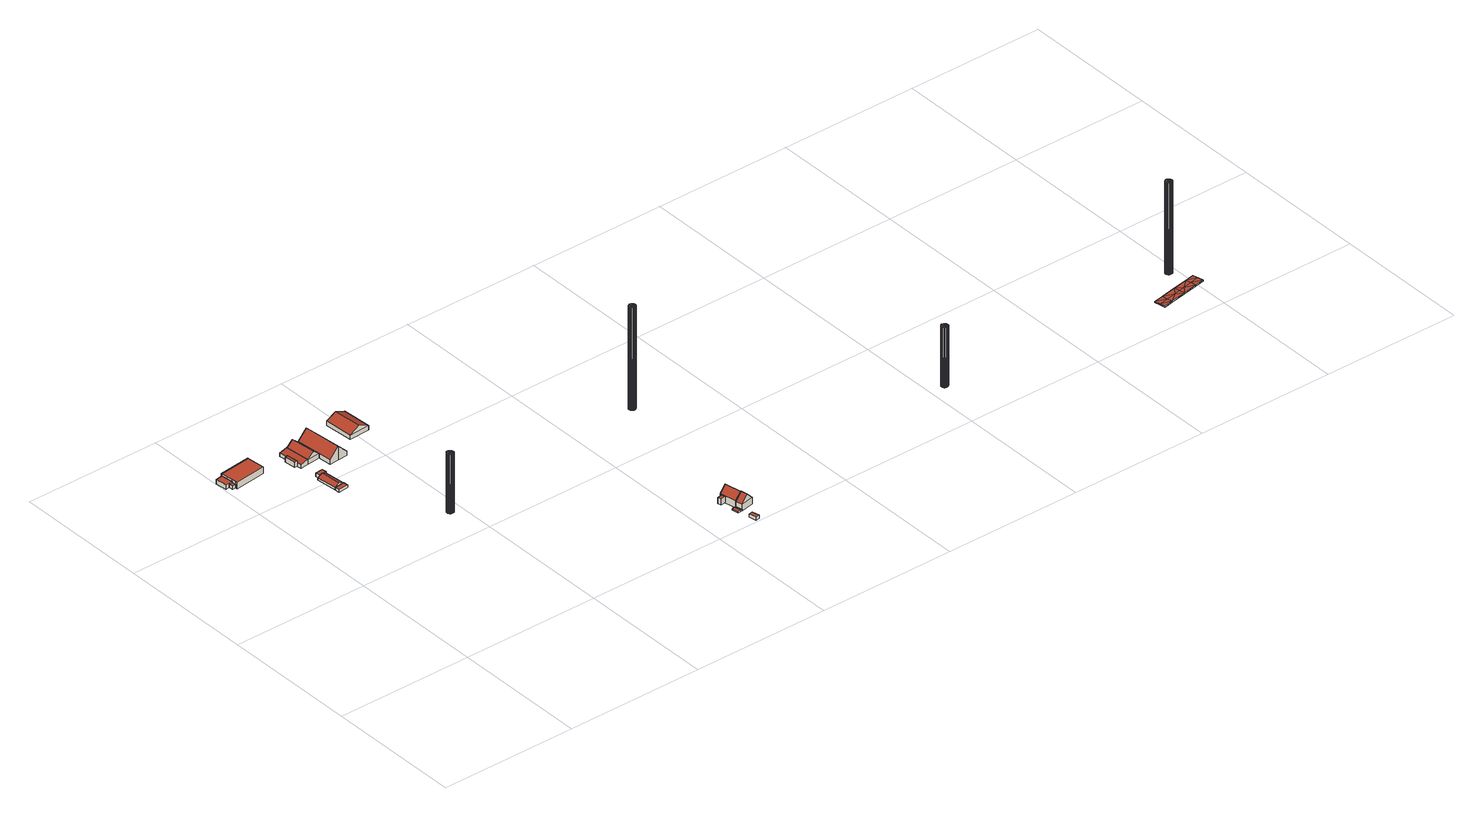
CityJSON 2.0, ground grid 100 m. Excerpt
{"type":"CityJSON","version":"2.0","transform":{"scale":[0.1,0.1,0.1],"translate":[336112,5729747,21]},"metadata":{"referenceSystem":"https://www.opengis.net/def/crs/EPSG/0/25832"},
"CityObjects":{
"building1":{"type":"Building","attributes":{"Geometrietyp2DReferenz":"3000","Gemeindeschluessel":"05170012","function":"31001_2720","roofType":"1000","measuredHeight":3.29},"address":[{"country":"Germany","locality":"Hamminkeln","thoroughfareNumber":"7","thoroughfareName":"Bruchweg"}],"geometry":[{"type":"Solid","lod":"2","boundaries":[[[[0,1,2,3]],[[4,5,1,0]],[[6,7,5,4]],[[8,9,7,6]],[[10,11,9,8]],[[3,2,11,10]],[[8,6,4,0,3,10]],[[1,5,7,9,11,2]]]],"semantics":{"surfaces":[{"type":"WallSurface"},{"type":"RoofSurface"},{"type":"GroundSurface"}],"values":[[0,0,0,0,0,0,1,2]]}}]},
"building2":{"type":"Building","attributes":{"Geometrietyp2DReferenz":"3000","Gemeindeschluessel":"05170012","function":"31001_2720","roofType":"1000","measuredHeight":2.66},"address":[{"country":"Germany","locality":"Hamminkeln","thoroughfareNumber":"7","thoroughfareName":"Bruchweg"}],"geometry":[{"type":"Solid","lod":"2","boundaries":[[[[12,13,9,14]],[[15,16,13,12]],[[17,11,16,15]],[[14,9,11,17]],[[15,12,14,17]],[[13,16,11,9]]]],"semantics":{"surfaces":[{"type":"WallSurface"},{"type":"RoofSurface"},{"type":"GroundSurface"}],"values":[[0,0,0,0,1,2]]}}]},
"building3":{"type":"Building","attributes":{"Geometrietyp2DReferenz":"3000","Gemeindeschluessel":"05170012","function":"31001_2720","roofType":"1000","measuredHeight":4.88},"address":[{"country":"Germany","locality":"Hamminkeln","thoroughfareNumber":"7","thoroughfareName":"Bruchweg"}],"geometry":[{"type":"Solid","lod":"2","boundaries":[[[[18,19,20,21]],[[22,23,19,18]],[[24,13,23,22]],[[25,9,13,24]],[[26,7,9,25]],[[21,20,7,26]],[[25,24,22,18,21,26]],[[19,23,13,9,7,20]]]],"semantics":{"surfaces":[{"type":"WallSurface"},{"type":"RoofSurface"},{"type":"GroundSurface"}],"values":[[0,0,0,0,0,0,1,2]]}}]},
"building4":{"type":"Building","attributes":{"Geometrietyp2DReferenz":"3000","Gemeindeschluessel":"05170012","function":"51009_1610","roofType":"1000","measuredHeight":4.88},"geometry":[{"type":"Solid","lod":"2","boundaries":[[[[21,20,27,28]],[[26,7,20,21]],[[29,30,7,26]],[[28,27,30,29]],[[26,21,28,29]],[[20,7,30,27]]]],"semantics":{"surfaces":[{"type":"WallSurface"},{"type":"RoofSurface"},{"type":"GroundSurface"}],"values":[[0,0,0,0,1,2]]}}]},
"building5":{"type":"Building","attributes":{"Geometrietyp2DReferenz":"3000","Gemeindeschluessel":"05170012","function":"51009_1610","roofType":"1000","measuredHeight":1.99},"geometry":[{"type":"Solid","lod":"2","boundaries":[[[[31,32,33,34]],[[35,36,32,31]],[[37,38,36,35]],[[34,33,38,37]],[[35,31,34,37]],[[32,36,38,33]]]],"semantics":{"surfaces":[{"type":"WallSurface"},{"type":"RoofSurface"},{"type":"GroundSurface"}],"values":[[0,0,0,0,1,2]]}}]},
"building6":{"type":"Building","attributes":{"Geometrietyp2DReferenz":"3000","Gemeindeschluessel":"05170012","function":"31001_2723","roofType":"3100","measuredHeight":3.52},"address":[{"country":"Germany","locality":"Hamminkeln","thoroughfareNumber":"7","thoroughfareName":"Bruchweg"}],"geometry":[{"type":"Solid","lod":"2","boundaries":[[[[39,33,40,41]],[[42,38,33,39]],[[43,44,38,42]],[[41,40,44,43]],[[39,45,42]],[[43,46,41]],[[41,46,45,39]],[[42,45,46,43]],[[33,38,44,40]]]],"semantics":{"surfaces":[{"type":"WallSurface"},{"type":"RoofSurface"},{"type":"GroundSurface"}],"values":[[0,0,0,0,0,0,1,1,2]]}}]},
"building7":{"type":"Building","attributes":{"Geometrietyp2DReferenz":"3000","Gemeindeschluessel":"05170012","function":"51009_1610","roofType":"1000","measuredHeight":2.74},"geometry":[{"type":"Solid","lod":"2","boundaries":[[[[47,48,49,50]],[[51,52,48,47]],[[53,54,52,51]],[[50,49,54,53]],[[51,47,50,53]],[[48,52,54,49]]]],"semantics":{"surfaces":[{"type":"WallSurface"},{"type":"RoofSurface"},{"type":"GroundSurface"}],"values":[[0,0,0,0,1,2]]}}]},
"building8":{"type":"Building","attributes":{"Gemeindeschluessel":"05170012","Geometrietyp2DReferenz":"3000","function":"51009_1610"},"children":["building8-1","building8-2"]},
"building8-1":{"type":"BuildingPart","attributes":{"roofType":"2100","measuredHeight":3.81},"parents":["building8"],"geometry":[{"type":"Solid","lod":"2","boundaries":[[[[55,56,57,58]],[[59,60,56,55]],[[61,62,60,59]],[[63,64,62,61]],[[65,66,64,63]],[[61,59,55,58,65,63]],[[57,56,60,62,64,66]],[[65,58,57,66]]]],"semantics":{"surfaces":[{"type":"WallSurface"},{"type":"RoofSurface"},{"type":"GroundSurface"},{"type":"ClosureSurface"}],"values":[[0,0,0,0,0,1,2,3]]}}]},
"building8-2":{"type":"BuildingPart","attributes":{"roofType":"1000","measuredHeight":3.81},"parents":["building8"],"geometry":[{"type":"MultiSurface","lod":"2","boundaries":[[[67,57,68,69]],[[70,71,66,72]],[[69,68,71,70]],[[72,67,69,70]],[[57,66,71,68]],[[67,72,65,58]],[[66,57,58,65]]],"semantics":{"surfaces":[{"type":"WallSurface"},{"type":"RoofSurface"},{"type":"GroundSurface"},{"type":"ClosureSurface"}],"values":[0,0,0,1,2,0,3]}}]},
"building9":{"type":"Building","attributes":{"Geometrietyp2DReferenz":"1000","Gemeindeschluessel":"05170012","function":"51002_1251","roofType":"1000","measuredHeight":43.77},"geometry":[{"type":"Solid","lod":"2","boundaries":[[[[73,74,75]],[[74,76,75]],[[77,78,73]],[[78,74,73]],[[79,80,77]],[[80,78,77]],[[81,82,79]],[[82,80,79]],[[83,84,81]],[[84,82,81]],[[85,86,83]],[[86,84,83]],[[87,88,85]],[[88,86,85]],[[89,90,87]],[[90,88,87]],[[91,92,89]],[[92,90,89]],[[93,94,91]],[[94,92,91]],[[95,96,93]],[[96,94,93]],[[97,98,95]],[[98,96,95]],[[99,100,97]],[[100,98,97]],[[101,102,99]],[[103,104,101]],[[102,100,99]],[[104,102,101]],[[105,106,103]],[[106,104,103]],[[107,108,105]],[[108,106,105]],[[109,110,107]],[[110,108,107]],[[111,112,109]],[[112,110,109]],[[75,76,111]],[[76,112,111]],[[76,74,112]],[[74,78,112]],[[78,80,112]],[[80,82,112]],[[82,84,112]],[[84,86,112]],[[86,88,112]],[[88,90,112]],[[90,92,112]],[[92,94,112]],[[94,96,112]],[[96,98,112]],[[98,100,112]],[[100,102,112]],[[102,104,112]],[[104,106,112]],[[106,108,112]],[[108,110,112]],[[73,75,77]],[[75,111,77]],[[111,109,77]],[[109,107,77]],[[107,105,77]],[[105,103,77]],[[103,101,77]],[[101,99,77]],[[99,97,77]],[[97,95,77]],[[95,93,77]],[[93,91,77]],[[91,89,77]],[[89,87,77]],[[87,85,77]],[[85,83,77]],[[83,81,77]],[[81,79,77]]]],"semantics":{"surfaces":[{"type":"WallSurface"},{"type":"GroundSurface"},{"type":"RoofSurface"}],"values":[[0,0,0,0,0,0,0,0,0,0,0,0,0,0,0,0,0,0,0,0,0,0,0,0,0,0,0,0,0,0,0,0,0,0,0,0,0,0,0,0,1,1,1,1,1,1,1,1,1,1,1,1,1,1,1,1,1,1,2,2,2,2,2,2,2,2,2,2,2,2,2,2,2,2,2,2]]}}]},
"building10":{"type":"Building","attributes":{"Geometrietyp2DReferenz":"3000","Gemeindeschluessel":"05170012","function":"31001_1220","roofType":"3100","measuredHeight":7.24},"address":[{"country":"Germany","locality":"Hamminkeln","thoroughfareNumber":"7","thoroughfareName":"Bruchweg"}],"geometry":[{"type":"Solid","lod":"2","boundaries":[[[[113,114,115,116]],[[117,118,114,113]],[[119,120,118,117]],[[116,115,120,119]],[[113,121,117]],[[119,122,116]],[[116,122,121,113]],[[117,121,122,119]],[[114,118,120,115]]]],"semantics":{"surfaces":[{"type":"WallSurface"},{"type":"RoofSurface"},{"type":"GroundSurface"}],"values":[[0,0,0,0,0,0,1,1,2]]}}]},
"building11":{"type":"Building","attributes":{"Geometrietyp2DReferenz":"3000","Gemeindeschluessel":"05170012","function":"31001_1210","roofType":"3100","measuredHeight":9.98},"address":[{"country":"Germany","locality":"Hamminkeln","thoroughfareNumber":"7","thoroughfareName":"Bruchweg"}],"geometry":[{"type":"Solid","lod":"2","boundaries":[[[[123,124,125,126]],[[127,120,124,123]],[[128,118,120,127]],[[129,130,118,128]],[[131,132,130,129]],[[133,134,132,131]],[[126,125,134,133]],[[128,127,123,126,129]],[[133,131,129,126]],[[124,120,118,130,132,134,125]]]],"semantics":{"surfaces":[{"type":"WallSurface"},{"type":"RoofSurface"},{"type":"GroundSurface"}],"values":[[0,0,0,0,0,0,0,1,1,2]]}}]},
"building12":{"type":"Building","attributes":{"Geometrietyp2DReferenz":"3000","Gemeindeschluessel":"05170012","function":"31001_2720","roofType":"3100","measuredHeight":6.84},"address":[{"country":"Germany","locality":"Hamminkeln","thoroughfareNumber":"7","thoroughfareName":"Bruchweg"}],"geometry":[{"type":"Solid","lod":"2","boundaries":[[[[135,136,137,138]],[[139,140,136,135]],[[141,142,140,139]],[[138,137,142,141]],[[135,143,139]],[[141,144,138]],[[138,144,143,135]],[[139,143,144,141]],[[136,140,142,137]]]],"semantics":{"surfaces":[{"type":"WallSurface"},{"type":"RoofSurface"},{"type":"GroundSurface"}],"values":[[0,0,0,0,0,0,1,1,2]]}}]},
"building13":{"type":"Building","attributes":{"Geometrietyp2DReferenz":"3000","Gemeindeschluessel":"05170012","function":"31001_2463","roofType":"1000","measuredHeight":2.41},"address":[{"country":"Germany","locality":"Hamminkeln","thoroughfareNumber":"8","thoroughfareName":"Bruchweg"}],"geometry":[{"type":"Solid","lod":"2","boundaries":[[[[145,146,147,148]],[[149,150,146,145]],[[151,152,150,149]],[[148,147,152,151]],[[149,145,148,151]],[[146,150,152,147]]]],"semantics":{"surfaces":[{"type":"WallSurface"},{"type":"RoofSurface"},{"type":"GroundSurface"}],"values":[[0,0,0,0,1,2]]}}]},
"building14":{"type":"Building","attributes":{"Geometrietyp2DReferenz":"3000","Gemeindeschluessel":"05170012","function":"51009_1611","roofType":"3100","measuredHeight":1.23},"geometry":[{"type":"Solid","lod":"2","boundaries":[[[[153,154,155,156]],[[157,158,154,153]],[[159,160,158,157]],[[161,162,160,159]],[[163,164,162,161]],[[165,166,164,163]],[[156,155,166,165]],[[157,153,156,159]],[[165,163,161,159,156]],[[154,158,160,162,164,166,155]]]],"semantics":{"surfaces":[{"type":"WallSurface"},{"type":"RoofSurface"},{"type":"GroundSurface"}],"values":[[0,0,0,0,0,0,0,1,1,2]]}}]},
"building15":{"type":"Building","attributes":{"Geometrietyp2DReferenz":"3000","Gemeindeschluessel":"05170012","function":"51009_1611","roofType":"1000","measuredHeight":4.44},"geometry":[{"type":"Solid","lod":"2","boundaries":[[[[167,168,169,170]],[[171,172,168,167]],[[173,174,172,171]],[[170,169,174,173]],[[171,167,170,173]],[[168,172,174,169]]]],"semantics":{"surfaces":[{"type":"WallSurface"},{"type":"RoofSurface"},{"type":"GroundSurface"}],"values":[[0,0,0,0,1,2]]}}]},
"building16":{"type":"Building","attributes":{"Geometrietyp2DReferenz":"3000","Gemeindeschluessel":"05170012","function":"31001_1010","roofType":"3100","measuredHeight":9.98},"address":[{"country":"Germany","locality":"Hamminkeln","thoroughfareNumber":"8","thoroughfareName":"Bruchweg"}],"geometry":[{"type":"Solid","lod":"2","boundaries":[[[[175,176,177,178]],[[179,180,176,175]],[[181,182,180,179]],[[178,177,182,181]],[[175,183,179]],[[181,184,178]],[[178,184,183,175]],[[179,183,184,181]],[[176,180,182,177]]]],"semantics":{"surfaces":[{"type":"WallSurface"},{"type":"RoofSurface"},{"type":"GroundSurface"}],"values":[[0,0,0,0,0,0,1,1,2]]}}]},
"building17":{"type":"Building","attributes":{"Geometrietyp2DReferenz":"3000","Gemeindeschluessel":"05170012","function":"31001_1010","roofType":"3100","measuredHeight":9.77},"address":[{"country":"Germany","locality":"Hamminkeln","thoroughfareNumber":"8","thoroughfareName":"Bruchweg"}],"geometry":[{"type":"Solid","lod":"2","boundaries":[[[[185,164,186,187]],[[188,162,164,185]],[[189,190,162,188]],[[191,192,190,189]],[[193,194,192,191]],[[195,196,194,193]],[[197,198,196,195]],[[199,200,198,197]],[[201,202,200,199]],[[187,186,202,201]],[[201,199,197,195,193,191,187]],[[189,188,185,187,191]],[[164,162,190,192,194,196,198,200,202,186]]]],"semantics":{"surfaces":[{"type":"WallSurface"},{"type":"RoofSurface"},{"type":"GroundSurface"}],"values":[[0,0,0,0,0,0,0,0,0,0,1,1,2]]}}]},
"building18":{"type":"Building","attributes":{"Geometrietyp2DReferenz":"3000","Gemeindeschluessel":"05170012","function":"51009_1611","roofType":"1000","measuredHeight":2.35},"geometry":[{"type":"Solid","lod":"2","boundaries":[[[[203,204,205,206]],[[207,208,204,203]],[[209,210,208,207]],[[206,205,210,209]],[[207,203,206,209]],[[204,208,210,205]]]],"semantics":{"surfaces":[{"type":"WallSurface"},{"type":"RoofSurface"},{"type":"GroundSurface"}],"values":[[0,0,0,0,1,2]]}}]},
"building19":{"type":"Building","attributes":{"Geometrietyp2DReferenz":"1000","Gemeindeschluessel":"05170012","function":"51002_1251","roofType":"1000","measuredHeight":76.24},"geometry":[{"type":"Solid","lod":"2","boundaries":[[[[211,212,213]],[[212,214,213]],[[215,216,211]],[[216,212,211]],[[217,218,215]],[[218,216,215]],[[219,220,217]],[[220,218,217]],[[221,222,219]],[[222,220,219]],[[223,224,221]],[[224,222,221]],[[225,226,223]],[[226,224,223]],[[227,228,225]],[[228,226,225]],[[229,230,227]],[[230,228,227]],[[231,232,229]],[[232,230,229]],[[233,234,231]],[[234,232,231]],[[235,236,233]],[[236,234,233]],[[237,238,235]],[[238,236,235]],[[239,240,237]],[[240,238,237]],[[241,242,239]],[[242,240,239]],[[243,244,241]],[[244,242,241]],[[245,246,243]],[[246,244,243]],[[247,248,245]],[[248,246,245]],[[249,250,247]],[[250,248,247]],[[213,214,249]],[[214,250,249]],[[240,242,238]],[[242,244,238]],[[244,246,238]],[[246,248,238]],[[248,250,238]],[[250,214,238]],[[214,212,238]],[[212,216,238]],[[216,218,238]],[[218,220,238]],[[220,222,238]],[[222,224,238]],[[224,226,238]],[[226,228,238]],[[228,230,238]],[[230,232,238]],[[232,234,238]],[[234,236,238]],[[241,239,243]],[[239,237,243]],[[237,235,243]],[[235,233,243]],[[233,231,243]],[[231,229,243]],[[229,227,243]],[[227,225,243]],[[225,223,243]],[[223,221,243]],[[221,219,243]],[[219,217,243]],[[217,215,243]],[[215,211,243]],[[211,213,243]],[[213,249,243]],[[249,247,243]],[[247,245,243]]]],"semantics":{"surfaces":[{"type":"WallSurface"},{"type":"GroundSurface"},{"type":"RoofSurface"}],"values":[[0,0,0,0,0,0,0,0,0,0,0,0,0,0,0,0,0,0,0,0,0,0,0,0,0,0,0,0,0,0,0,0,0,0,0,0,0,0,0,0,1,1,1,1,1,1,1,1,1,1,1,1,1,1,1,1,1,1,2,2,2,2,2,2,2,2,2,2,2,2,2,2,2,2,2,2]]}}]},
"building20":{"type":"Building","attributes":{"Geometrietyp2DReferenz":"1000","Gemeindeschluessel":"05170012","function":"51002_1251","roofType":"1000","measuredHeight":44.4},"geometry":[{"type":"Solid","lod":"2","boundaries":[[[[251,252,253]],[[252,254,253]],[[255,256,251]],[[256,252,251]],[[257,258,255]],[[258,256,255]],[[259,260,257]],[[260,258,257]],[[261,262,259]],[[262,260,259]],[[263,264,261]],[[264,262,261]],[[265,266,263]],[[266,264,263]],[[267,268,265]],[[268,266,265]],[[269,270,267]],[[270,268,267]],[[271,272,269]],[[272,270,269]],[[273,274,271]],[[274,272,271]],[[275,276,273]],[[276,274,273]],[[277,278,275]],[[278,276,275]],[[279,280,277]],[[280,278,277]],[[281,282,279]],[[282,280,279]],[[283,284,285]],[[285,284,281]],[[284,282,281]],[[286,283,285]],[[287,288,286]],[[288,283,286]],[[289,290,287]],[[290,288,287]],[[253,254,289]],[[254,290,289]],[[254,252,290]],[[252,256,290]],[[256,258,290]],[[258,260,290]],[[260,262,290]],[[262,264,290]],[[264,266,290]],[[266,268,290]],[[268,270,290]],[[270,272,290]],[[272,274,290]],[[274,276,290]],[[276,278,290]],[[278,280,290]],[[280,282,290]],[[282,284,290]],[[284,283,290]],[[283,288,290]],[[251,253,255]],[[253,289,255]],[[289,287,255]],[[287,286,255]],[[286,285,255]],[[285,281,255]],[[281,279,255]],[[279,277,255]],[[277,275,255]],[[275,273,255]],[[273,271,255]],[[271,269,255]],[[269,267,255]],[[267,265,255]],[[265,263,255]],[[263,261,255]],[[261,259,255]],[[259,257,255]]]],"semantics":{"surfaces":[{"type":"WallSurface"},{"type":"GroundSurface"},{"type":"RoofSurface"}],"values":[[0,0,0,0,0,0,0,0,0,0,0,0,0,0,0,0,0,0,0,0,0,0,0,0,0,0,0,0,0,0,0,0,0,0,0,0,0,0,0,0,1,1,1,1,1,1,1,1,1,1,1,1,1,1,1,1,1,1,2,2,2,2,2,2,2,2,2,2,2,2,2,2,2,2,2,2]]}}]},
"building21":{"type":"Building","attributes":{"Geometrietyp2DReferenz":"2000","Gemeindeschluessel":"05170048","function":"53001_1800","roofType":"9999","measuredHeight":1},"geometry":[{"type":"Solid","lod":"2","boundaries":[[[[291,292,293]],[[292,294,293]],[[295,296,291]],[[296,292,291]],[[297,298,295]],[[298,296,295]],[[299,300,297]],[[300,298,297]],[[301,302,299]],[[302,300,299]],[[303,304,301]],[[304,302,301]],[[305,306,303]],[[306,304,303]],[[307,308,305]],[[308,306,305]],[[309,310,307]],[[310,308,307]],[[311,312,309]],[[312,310,309]],[[313,314,311]],[[314,312,311]],[[293,294,313]],[[294,314,313]],[[294,292,315]],[[315,292,296]],[[315,296,316]],[[316,296,298]],[[316,298,317]],[[317,298,318]],[[318,298,300]],[[318,300,319]],[[319,300,304]],[[304,300,302]],[[312,314,294]],[[312,294,315]],[[312,315,316]],[[312,316,310]],[[310,316,317]],[[310,317,318]],[[310,318,308]],[[308,318,319]],[[308,319,306]],[[306,319,304]],[[293,320,291]],[[320,295,291]],[[320,321,295]],[[321,297,295]],[[321,322,297]],[[322,323,297]],[[323,299,297]],[[323,324,299]],[[324,303,299]],[[303,301,299]],[[311,293,313]],[[311,320,293]],[[311,321,320]],[[311,309,321]],[[309,322,321]],[[309,323,322]],[[309,307,323]],[[307,324,323]],[[307,305,324]],[[305,303,324]]]],"semantics":{"surfaces":[{"type":"WallSurface"},{"type":"GroundSurface"},{"type":"RoofSurface"}],"values":[[0,0,0,0,0,0,0,0,0,0,0,0,0,0,0,0,0,0,0,0,0,0,0,0,1,1,1,1,1,1,1,1,1,1,1,1,1,1,1,1,1,1,1,1,2,2,2,2,2,2,2,2,2,2,2,2,2,2,2,2,2,2,2,2]]}}]},
"building22":{"type":"Building","attributes":{"Geometrietyp2DReferenz":"1000","Gemeindeschluessel":"05170048","function":"51002_1251","roofType":"1000","measuredHeight":68},"geometry":[{"type":"Solid","lod":"2","boundaries":[[[[325,326,327]],[[326,328,327]],[[329,330,325]],[[330,326,325]],[[331,332,329]],[[332,330,329]],[[333,334,331]],[[334,332,331]],[[335,336,333]],[[336,334,333]],[[337,338,335]],[[338,336,335]],[[339,340,337]],[[340,338,337]],[[341,342,339]],[[342,340,339]],[[343,344,341]],[[344,342,341]],[[345,346,343]],[[346,344,343]],[[347,348,345]],[[348,346,345]],[[349,350,347]],[[350,348,347]],[[351,352,349]],[[352,350,349]],[[353,354,351]],[[354,352,351]],[[355,356,353]],[[356,354,353]],[[357,358,355]],[[358,356,355]],[[359,360,357]],[[360,358,357]],[[361,362,359]],[[362,360,359]],[[363,364,361]],[[364,362,361]],[[327,328,363]],[[328,364,363]],[[328,326,364]],[[326,330,364]],[[330,332,364]],[[332,334,364]],[[334,336,364]],[[336,338,364]],[[338,340,364]],[[340,342,364]],[[342,344,364]],[[344,346,364]],[[346,348,364]],[[348,350,364]],[[350,352,364]],[[352,354,364]],[[354,356,364]],[[356,358,364]],[[358,360,364]],[[360,362,364]],[[325,327,329]],[[327,363,329]],[[363,361,329]],[[361,359,329]],[[359,357,329]],[[357,355,329]],[[355,353,329]],[[353,351,329]],[[351,349,329]],[[349,347,329]],[[347,345,329]],[[345,343,329]],[[343,341,329]],[[341,339,329]],[[339,337,329]],[[337,335,329]],[[335,333,329]],[[333,331,329]]]],"semantics":{"surfaces":[{"type":"WallSurface"},{"type":"GroundSurface"},{"type":"RoofSurface"}],"values":[[0,0,0,0,0,0,0,0,0,0,0,0,0,0,0,0,0,0,0,0,0,0,0,0,0,0,0,0,0,0,0,0,0,0,0,0,0,0,0,0,1,1,1,1,1,1,1,1,1,1,1,1,1,1,1,1,1,1,2,2,2,2,2,2,2,2,2,2,2,2,2,2,2,2,2,2]]}}]}
},
"vertices":[
[5,2419,42],[5,2419,9],[15,2334,9],[15,2334,42],[45,2424,42],[45,2424,9],[55,2426,42],[55,2426,9],[65,2340,42],[65,2340,9],[38,2337,42],[38,2337,9],
[68,2310,36],[68,2310,9],[65,2340,36],[42,2307,36],[42,2307,9],[38,2337,36],
[298,2321,58],[298,2321,9],[285,2452,9],[285,2452,58],[69,2296,58],[69,2296,9],[68,2310,58],[65,2340,58],[55,2426,58],
[285,2456,9],[285,2456,58],[55,2432,58],[55,2432,9],
[601,1879,27],[601,1879,7],[597,1913,7],[597,1913,27],[529,1872,27],[529,1872,7],[526,1906,27],[526,1906,7],
[597,1913,25],[582,2063,7],[582,2063,25],[526,1906,25],[511,2056,25],[511,2056,7],[562,1910,42],[547,2059,42],
[582,2063,36],[582,2063,9],[579,2097,9],[579,2097,36],[529,2058,36],[529,2058,9],[525,2092,36],[525,2092,9],
[490,2396,38],[490,2396,11],[497,2332,11],[497,2332,38],[550,2401,49],[550,2401,11],[567,2220,49],[567,2220,11],[508,2214,38],[508,2214,11],[505,2248,38],[505,2248,11],
[497,2332,49],[477,2330,11],[477,2330,49],[485,2247,49],[485,2247,11],[505,2248,49],
[940,1288,448],[940,1288,10],[935,1294,448],[935,1294,10],[942,1280,448],[942,1280,10],[942,1272,448],[942,1272,10],[940,1265,448],[940,1265,10],[935,1259,448],[935,1259,10],[929,1254,448],[929,1254,10],[921,1252,448],[921,1252,10],[913,1252,448],[913,1252,10],[906,1254,448],[906,1254,10],[900,1259,448],[900,1259,10],[895,1265,448],[895,1265,10],[893,1272,448],[893,1272,10],[893,1280,448],[893,1280,10],[895,1288,448],[895,1288,10],[900,1294,448],[900,1294,10],[906,1299,448],[906,1299,10],[913,1301,448],[913,1301,10],[921,1301,448],[921,1301,10],[929,1299,448],[929,1299,10],
[550,2401,45],[550,2401,12],[567,2220,12],[567,2220,45],[646,2410,45],[646,2410,12],[663,2229,45],[663,2229,12],[598,2406,85],[615,2224,85],
[672,2131,46],[672,2131,12],[742,2138,12],[742,2138,112],[663,2229,46],[646,2410,46],[716,2417,112],[716,2417,12],[787,2423,46],[787,2423,12],[813,2144,46],[813,2144,12],
[1090,2270,44],[1090,2270,12],[1077,2483,12],[1077,2483,44],[937,2261,44],[937,2261,12],[924,2473,44],[924,2473,12],[1014,2266,80],[1000,2478,80],
[2325,11,38],[2325,11,14],[2314,67,14],[2314,67,38],[2296,6,38],[2296,6,14],[2286,62,38],[2286,62,14],
[2263,137,21],[2263,137,14],[2280,140,14],[2280,140,26],[2254,186,21],[2254,186,14],[2271,189,26],[2271,189,14],[2287,191,21],[2287,191,14],[2289,192,21],[2289,192,14],[2297,143,21],[2297,143,14],
[2272,274,60],[2272,274,15],[2267,302,15],[2267,302,60],[2236,268,60],[2236,268,15],[2231,295,60],[2231,295,15],
[2391,160,61],[2391,160,12],[2382,208,12],[2382,208,61],[2297,143,61],[2297,143,12],[2289,192,61],[2289,192,12],[2344,152,112],[2336,200,112],
[2289,192,65],[2331,199,14],[2331,199,112],[2287,191,63],[2265,314,63],[2265,314,14],[2310,322,112],[2310,322,14],[2355,330,63],[2355,330,14],[2369,250,63],[2369,250,14],[2378,251,52],[2378,251,14],[2386,209,52],[2386,209,14],[2382,208,56],[2382,208,14],
[2355,330,39],[2355,330,16],[2349,362,16],[2349,362,39],[2307,322,39],[2307,322,16],[2301,354,39],[2301,354,16],
[2487,1398,774],[2487,1398,12],[2494,1401,774],[2494,1401,12],[2479,1398,774],[2479,1398,12],[2471,1401,774],[2471,1401,12],[2465,1405,774],[2465,1405,12],[2460,1412,774],[2460,1412,12],[2458,1419,774],[2458,1419,12],[2458,1427,774],[2458,1427,12],[2460,1434,774],[2460,1434,12],[2465,1441,774],[2465,1441,12],[2471,1445,774],[2471,1445,12],[2479,1448,774],[2479,1448,12],[2487,1448,774],[2487,1448,12],[2494,1445,774],[2494,1445,12],[2500,1441,774],[2500,1441,12],[2505,1434,774],[2505,1434,12],[2507,1427,774],[2507,1427,12],[2507,1419,774],[2507,1419,12],[2505,1412,774],[2505,1412,12],[2500,1405,774],[2500,1405,12],
[4131,403,461],[4131,403,17],[4126,409,461],[4126,409,17],[4133,395,461],[4133,395,17],[4133,388,461],[4133,388,17],[4131,380,461],[4131,380,17],[4126,374,461],[4126,374,17],[4120,369,461],[4120,369,17],[4112,367,461],[4112,367,17],[4104,367,461],[4104,367,17],[4097,369,461],[4097,369,17],[4091,374,461],[4091,374,17],[4086,380,461],[4086,380,17],[4084,388,461],[4084,388,17],[4084,395,461],[4084,395,17],[4086,403,461],[4086,403,17],[4091,409,461],[4091,409,17],[4104,416,17],[4097,414,17],[4097,414,461],[4104,416,461],[4112,416,461],[4112,416,17],[4120,414,461],[4120,414,17],
[5661,250,36],[5661,250,26],[5669,210,36],[5669,210,26],[5730,264,35],[5730,264,25],[5845,287,34],[5845,287,24],[5954,309,32],[5954,309,22],[6022,323,32],[6022,323,22],[6030,284,32],[6030,284,22],[6039,245,32],[6039,245,22],[5970,231,32],[5970,231,22],[5861,208,34],[5861,208,24],[5746,185,35],[5746,185,25],[5677,171,36],[5677,171,26],[5738,224,25],[5807,238,24],[5853,248,24],[5893,256,23],[5962,270,22],[5738,224,35],[5807,238,34],[5853,248,34],[5893,256,33],[5962,270,32],
[5968,473,692],[5968,473,12],[5963,480,692],[5963,480,12],[5971,466,692],[5971,466,12],[5971,458,692],[5971,458,12],[5968,451,692],[5968,451,12],[5963,444,692],[5963,444,12],[5957,440,692],[5957,440,12],[5950,437,692],[5950,437,12],[5942,437,692],[5942,437,12],[5934,440,692],[5934,440,12],[5928,444,692],[5928,444,12],[5924,451,692],[5924,451,12],[5921,458,692],[5921,458,12],[5921,466,692],[5921,466,12],[5924,473,692],[5924,473,12],[5928,480,692],[5928,480,12],[5934,484,692],[5934,484,12],[5942,487,692],[5942,487,12],[5950,487,692],[5950,487,12],[5957,484,692],[5957,484,12]
]}
